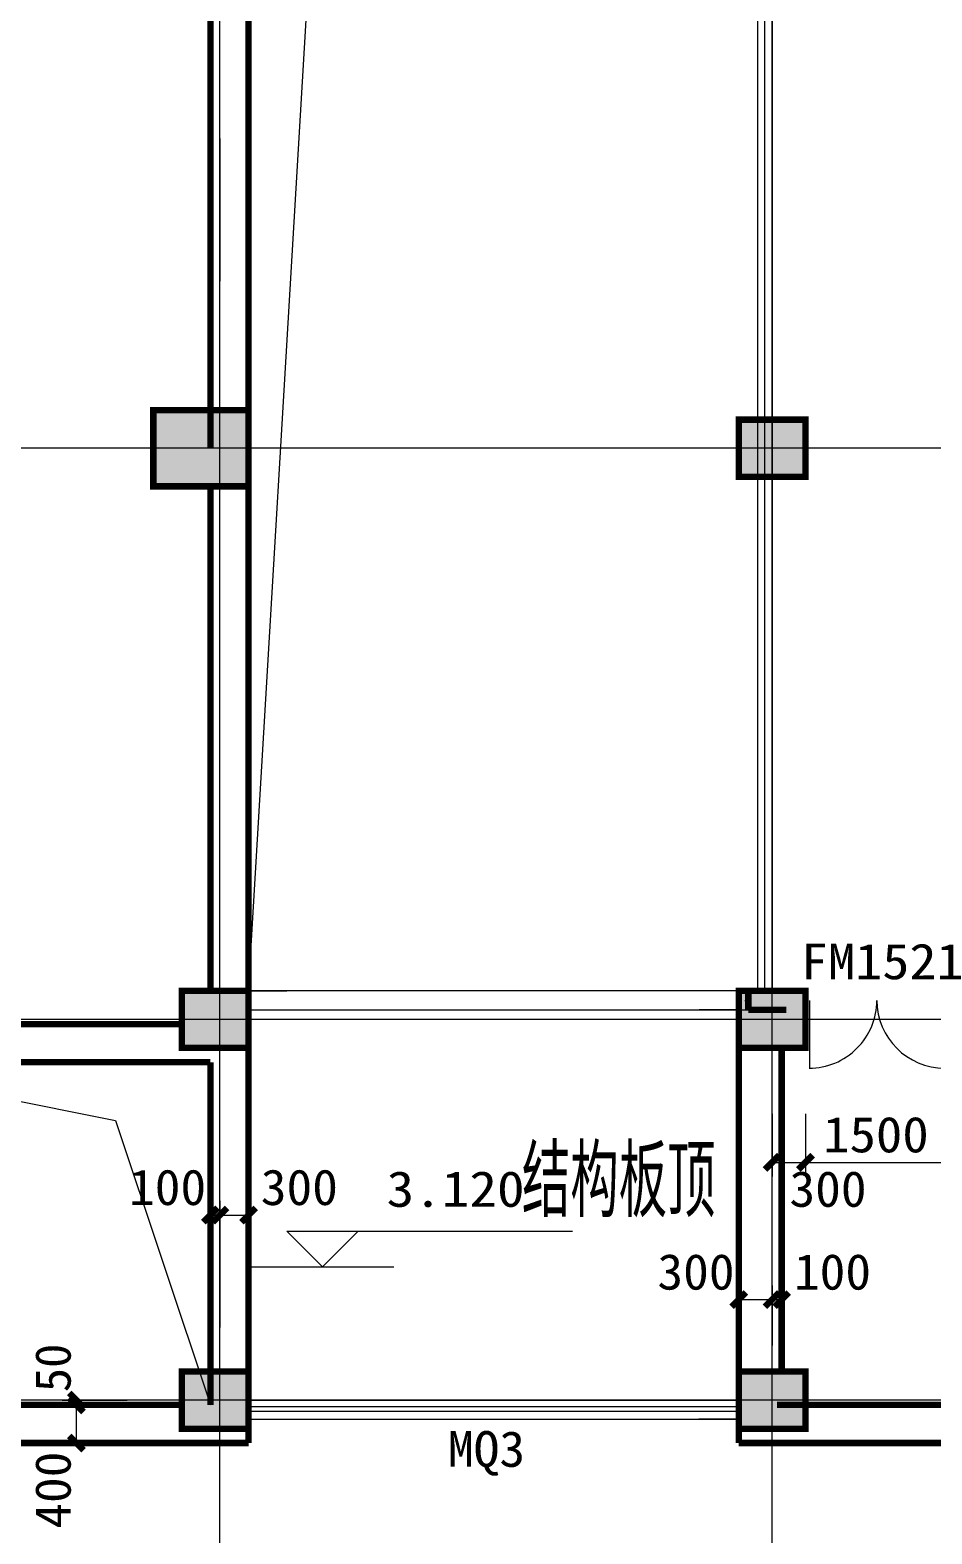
# Model space of a CAD drawing. Extents: x -307567 to 704339, y -10277 to 165507.
# Drawn here: x -43323 to -33850, y 24176 to 39973 of the extents above; entities that cross this region are included whole.
import ezdxf
from ezdxf.enums import TextEntityAlignment as Align

# ---------------------------------------------------------------- set-up
doc = ezdxf.new("R2010")
doc.units = 0
doc.header["$MEASUREMENT"] = 0
doc.layers.add('ziti', color=32, linetype='CONTINUOUS', lineweight=0)
doc.layers.add('我的', color=255, linetype='CONTINUOUS', lineweight=0)
doc.layers.add('中文', color=4, linetype='CONTINUOUS')
doc.styles.add('HZ', font='txt', dxfattribs={"width": 0.7, "height": 5, "bigfont": 'STF:宋体'})
doc.styles.get("Standard").update_dxf_attribs({"font": 'txt', "height": 3})

msp = doc.modelspace()

# ---------------------------------------------------------------- linework, layer by layer
at = {"layer": '我的', "color": 0}
for p, q in [((-41328.22321, 14141.83177), (-41328.22321, 99323.43291)), ((-35528.27662, 14141.83177), (-35528.27662, 94880.19036)), ((-35676.73779, 29880.51498), (-35676.73779, 65298.99977)), ((-35608.25669, 65373.14795), (-35608.25669, 29880.51498)), ((-35528.27662, 65280.33683), (-35528.27662, 29880.51498)), ((-41028.22471, 29880.51498), (-39063.54947, 62994.76171)), ((-41428.23491, 38835.34729), (-41428.23491, 37336.01855)), ((-41328.22321, 38835.34729), (-41328.22321, 37336.01855)), ((-41028.22471, 38835.34729), (-41028.22471, 37336.01855)), ((-5920.96616, 35580.48533), (-79811.30716, 35580.48533)), ((-41028.22471, 29880.51498), (-40625.72428, 29880.51498)), ((-35528.27662, 29880.51498), (-41028.22471, 29880.51498)), ((-35891.70254, 29880.51498), (-36294.20297, 29880.51498)), ((-35645.24381, 29880.51498), (-35676.73779, 29880.51498)), ((-35660.9908, 29880.51498), (-35645.24381, 29880.51498)), ((-35815.75077, 29780.51586), (-35778.25096, 29780.51586)), ((-35135.7737, 29780.51586), (-35135.7737, 29068.01942)), ((-5920.96616, 29580.51648), (-79811.30716, 29580.51648)), ((-42117.47707, 29580.51648), (-42714.91061, 29580.51648)), ((-41028.22471, 29680.51674), (-35528.27662, 29680.51674)), ((-35891.70254, 29680.51674), (-36294.20297, 29680.51674)), ((-45478.21466, 29130.51873), (-42423.92085, 28517.01777)), ((-42423.92085, 28517.01777), (-41428.23491, 25530.53673)), ((-35528.27662, 28588.25688), (-35528.27662, 27928.5266)), ((-35178.25396, 28588.25688), (-35178.25396, 27928.5266)), ((-35528.27662, 28078.52585), (-34928.27962, 28078.52585)), ((-34928.27962, 28078.52585), (-33428.28712, 28078.52585)), ((-41428.23491, 27675.27355), (-41428.23491, 26344.61156)), ((-41328.22321, 27675.27355), (-41328.22321, 26344.61156)), ((-41028.22471, 27675.27355), (-41028.22471, 26344.61156)), ((-41428.23491, 27525.2743), (-41328.22321, 27525.2743)), ((-41328.22321, 27525.2743), (-41028.22471, 27525.2743)), ((-40250.25008, 26981.70554), (-40625.24821, 27356.70367)), ((-40625.24821, 27356.70367), (-37625.26321, 27356.70367)), ((-39875.25196, 27356.70367), (-40250.25008, 26981.70554)), ((-41000.24633, 26981.70554), (-39500.25383, 26981.70554)), ((-35878.26266, 26786.79418), (-35878.26266, 26154.45977)), ((-35528.27662, 26786.79418), (-35528.27662, 26154.45977)), ((-35428.26491, 26786.79418), (-35428.26491, 26154.45977)), ((-35878.26266, 26636.79493), (-35528.27662, 26636.79493)), ((-35528.27662, 26636.79493), (-35428.26491, 26636.79493)), ((-5920.96616, 25580.53686), (-79811.30716, 25580.53686)), ((-5920.96616, 25580.53686), (-79811.30716, 25580.53686)), ((-5920.96616, 25580.53686), (-79811.30716, 25580.53686)), ((-5920.96616, 25580.53686), (-79811.30716, 25580.53686)), ((-42985.83211, 25580.53686), (-42303.21833, 25580.53686)), ((-42985.83211, 25530.53673), (-42303.21833, 25530.53673)), ((-42835.83286, 25530.53673), (-42835.83286, 25580.53686)), ((-42835.83286, 25130.53911), (-42835.83286, 25530.53673)), ((-42117.47707, 25580.53686), (-42714.91061, 25580.53686)), ((-41028.22471, 25580.53686), (-40628.25112, 25580.53686)), ((-41028.22471, 25580.53686), (-35878.26266, 25580.53686)), ((-41028.22471, 25515.23605), (-35878.26266, 25515.23605)), ((-41028.22471, 25465.23592), (-35878.26266, 25465.23592)), ((-35878.26266, 25580.53686), (-36298.26789, 25580.53686)), ((-41028.22471, 25380.53748), (-35878.26266, 25380.53748)), ((-35878.26266, 25380.53748), (-36298.26789, 25380.53748)), ((-42985.83211, 25130.53911), (-42303.21833, 25130.53911))]:
    msp.add_line(p, q, dxfattribs=at)
at = {"layer": '我的', "color": 0, "const_width": 67.49966}
for points in [[(-41428.23491, 40180.46538), (-41428.23491, 35580.48533)], [(-41028.22471, 40180.46538), (-41028.22471, 35580.48533)], [(-41428.23491, 35980.48638), (-41428.23491, 37330.47963)], [(-41028.22471, 35980.48638), (-41028.22471, 37330.47963)], [(-42028.23191, 35980.48638), (-42028.23191, 35180.48886), (-41028.22471, 35180.48886), (-41028.22471, 35980.48638), (-42028.23191, 35980.48638), (-42028.23191, 35180.48886)], [(-35878.26266, 35880.48383), (-35878.26266, 35280.48683), (-35178.25396, 35280.48683), (-35178.25396, 35880.48383), (-35878.26266, 35880.48383), (-35878.26266, 35280.48683)], [(-41428.23491, 29880.51498), (-41428.23491, 35180.48886)], [(-41028.22471, 29880.51498), (-41028.22471, 35180.48886)], [(-41728.23341, 29880.51498), (-41728.23341, 29280.51798), (-41028.22471, 29280.51798), (-41028.22471, 29880.51498), (-41728.23341, 29880.51498), (-41728.23341, 29280.51798)], [(-35878.26266, 29880.51498), (-35878.26266, 29280.51798), (-35178.25396, 29280.51798), (-35178.25396, 29880.51498), (-35878.26266, 29880.51498), (-35878.26266, 29280.51798)], [(-35378.27737, 29880.51498), (-35778.25096, 29880.51498)], [(-35778.25096, 29680.51674), (-35778.25096, 29880.51498)], [(-35378.27737, 29680.51674), (-35778.25096, 29680.51674)], [(-45478.21466, 29530.51749), (-41728.23341, 29530.51749)], [(-41028.22471, 29280.51798), (-41028.22471, 25530.53673)], [(-35878.26266, 25130.53911), (-35878.26266, 29280.51798)], [(-35428.26491, 25880.53536), (-35428.26491, 29280.51798)], [(-45828.20071, 29130.51873), (-41428.23491, 29130.51873)], [(-41428.23491, 29130.51873), (-41428.23491, 25530.53673)], [(-35603.27625, 28003.52622), (-35453.277, 28153.52547)], [(-35253.25358, 28003.52622), (-35103.25433, 28153.52547)], [(-41503.23454, 27450.27467), (-41353.23529, 27600.27392)], [(-41403.22283, 27450.27467), (-41253.22358, 27600.27392)], [(-41103.22433, 27450.27467), (-40953.22508, 27600.27392)], [(-35953.26229, 26561.7953), (-35803.26304, 26711.79455)], [(-35603.27625, 26561.7953), (-35453.277, 26711.79455)], [(-35503.26454, 26561.7953), (-35353.26529, 26711.79455)], [(-41428.23491, 25880.53536), (-41428.23491, 26180.53386)], [(-41028.22471, 25130.53911), (-41028.22471, 26180.53386)], [(-41728.23341, 25880.53536), (-41728.23341, 25280.53836), (-41028.22471, 25280.53836), (-41028.22471, 25880.53536), (-41728.23341, 25880.53536), (-41728.23341, 25280.53836)], [(-35878.26266, 25880.53536), (-35878.26266, 25280.53836), (-35178.25396, 25280.53836), (-35178.25396, 25880.53536), (-35878.26266, 25880.53536), (-35878.26266, 25280.53836)], [(-42910.83248, 25655.53648), (-42760.83323, 25505.53723)], [(-42910.83248, 25605.53635), (-42760.83323, 25455.5371)], [(-43578.21196, 25530.53673), (-41728.23341, 25530.53673)], [(-35478.25246, 25530.53673), (-33178.27616, 25530.53673)], [(-43578.21196, 25130.53911), (-41028.22471, 25130.53911)], [(-42910.83248, 25205.53873), (-42760.83323, 25055.53948)], [(-35878.26266, 25130.53911), (-32828.29012, 25130.53911)]]:
    msp.add_lwpolyline(points, dxfattribs=at)
at = {"layer": '我的', "color": 0}
for centre, start, end in [((-35140.75414, 29780.51586), 270.000007513, 0.000010018), ((-33715.76127, 29780.51586), 180.000081303, 270.000007513)]:
    msp.add_arc(centre, 712.49644, start, end, dxfattribs=at)
for points in [[(-42028.23191, 35980.48638), (-41028.22471, 35980.48638), (-42028.23191, 35180.48886), (-41028.22471, 35180.48886)], [(-35878.26266, 35880.48383), (-35178.25396, 35880.48383), (-35878.26266, 35280.48683), (-35178.25396, 35280.48683)], [(-41728.23341, 29880.51498), (-41028.22471, 29880.51498), (-41728.23341, 29280.51798), (-41028.22471, 29280.51798)], [(-35878.26266, 29880.51498), (-35178.25396, 29880.51498), (-35878.26266, 29280.51798), (-35178.25396, 29280.51798)], [(-41728.23341, 25880.53536), (-41028.22471, 25880.53536), (-41728.23341, 25280.53836), (-41028.22471, 25280.53836)], [(-35878.26266, 25880.53536), (-35178.25396, 25880.53536), (-35878.26266, 25280.53836), (-35178.25396, 25280.53836)]]:
    msp.add_solid(points, dxfattribs=at)

# ---------------------------------------------------------------- texts
at = {"layer": 'ziti', "color": 0, "style": 'HZ', "width": 0.476807}
msp.add_text('结构板顶', height=749.99625, dxfattribs=at).set_placement((-38156.92559, 27504.3958), (-36122.56076, 27504.3958), align=Align.FIT)
at = {"layer": '中文', "color": 0, "style": 'HZ', "width": 0.476807}
msp.add_text('结构板顶', height=750, dxfattribs=at).set_placement((-38156.98728, 27503.82771), (-36122.61228, 27503.82771), align=Align.FIT)
at = {"layer": '我的', "color": 0}
for s, width, p, p2 in [('FM1521', 0.911992, (-35226.26397, 30002.51525), (-33516.28717, 30002.51525)), ('1500', 0.986654, (-34993.24512, 28183.52487), (-33883.26531, 28183.52487)), ('100', 1.07998, (-42283.22332, 27630.27331), (-41473.24201, 27630.27331)), ('300', 0.925739, (-40899.24586, 27630.27331), (-40089.22794, 27630.27331)), ('   3.120 ', 0.888518, (-40448.25935, 27611.70308), (-37838.25042, 27611.70308)), ('300', 0.925739, (-35346.2707, 27611.95141), (-34536.25277, 27611.95141)), ('300', 0.925698, (-36733.25107, 26741.79509), (-35923.26976, 26741.79509)), ('100', 1.07998, (-35299.24945, 26741.79509), (-34489.26814, 26741.79509)), ('MQ3', 0.810022, (-38933.25227, 24880.54074), (-38123.23435, 24880.54074))]:
    msp.add_text(s, height=374.998125, dxfattribs=dict(at, width=width)).set_placement(p, p2, align=Align.FIT)
for s, width, p, p2 in [('50', 0.906667, (-42895.81791, 25664.53607), (-42895.81791, 26174.53375)), ('400', 0.925715, (-42895.81791, 24230.54361), (-42895.81791, 25040.53979))]:
    msp.add_text(s, height=374.998125, rotation=90, dxfattribs=dict(at, width=width)).set_placement(p, p2, align=Align.FIT)

doc.saveas('drawing.dxf')
